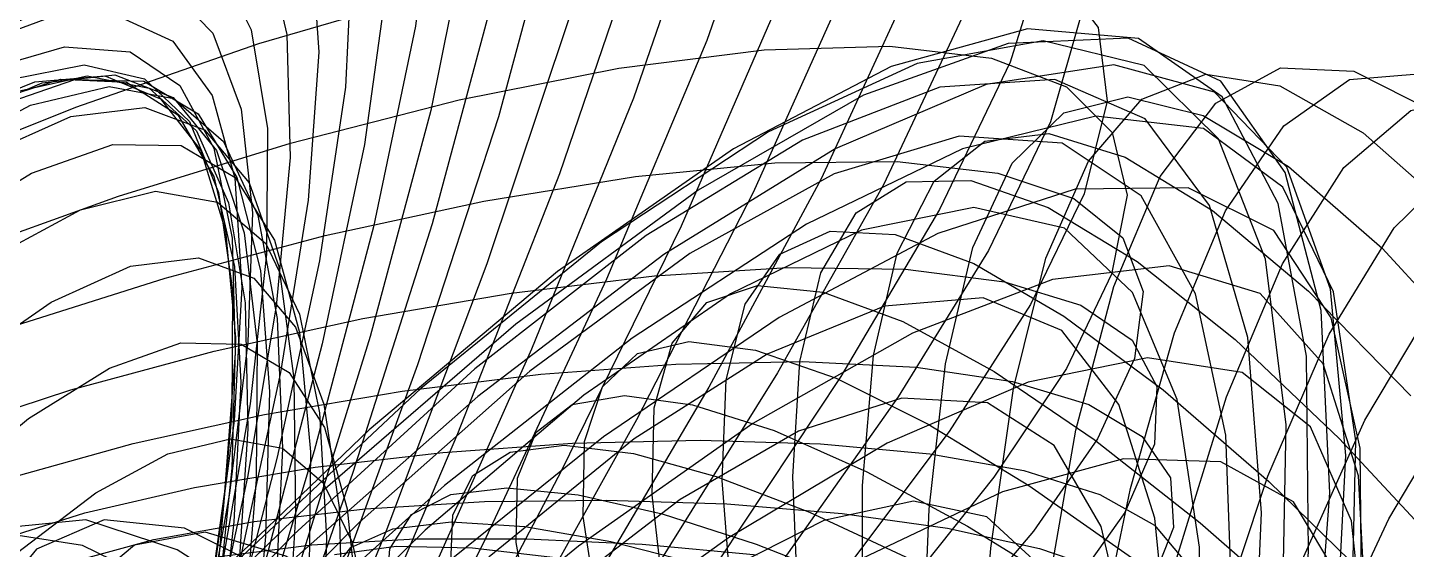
# Model space of a CAD drawing. Header units: metres. Extents: x 6 to 209, y 2 to 206.
# Drawn here: x 81.6 to 141.6, y 149.5 to 172.3 of the extents above; entities that cross this region are included whole.
import ezdxf

# ---------------------------------------------------------------- set-up
doc = ezdxf.new("R2010")
doc.units = ezdxf.units.M

msp = doc.modelspace()

# ---------------------------------------------------------------- linework, layer by layer
for points in [[(48.7632, 177.8421), (58.6249, 185.1089), (68.4924, 191.6599), (78.0298, 197.2441), (86.9223, 201.6324), (94.8874, 204.6264), (101.6842, 206.065), (107.1218, 205.8318), (111.0655, 203.8587), (113.4415, 200.1299), (114.238, 194.6828), (113.5059, 187.6078), (111.3556, 179.0458), (107.9527, 169.1845), (103.5112, 158.2525), (98.2849, 146.5128), (92.5579, 134.254), (86.6333, 121.7817), (80.8216, 109.4084), (75.429, 97.444)], [(49.877, 179.262), (59.5963, 186.5542), (69.2255, 193.0405), (78.4413, 198.4687), (86.9445, 202.6122), (94.471, 205.2783), (100.8001, 206.3159), (105.7626, 205.6207), (109.2457, 203.1402), (111.1968, 198.8757), (111.6242, 192.8837), (110.5969, 185.274), (108.2405, 176.2073), (104.7324, 165.8906), (100.2946, 154.5702), (95.1848, 142.5249), (89.6866, 130.0566), (84.0981, 117.4809), (78.721, 105.1173), (73.8483, 93.2786)], [(51.4634, 180.1982), (60.9198, 187.3876), (70.1968, 193.6878), (78.9875, 198.8504), (87.012, 202.6555), (94.0271, 204.9207), (99.8346, 205.5076), (104.2881, 204.3273), (107.2968, 201.3443), (108.829, 196.5782), (108.9121, 190.104), (107.6305, 182.0504), (105.1225, 172.5958), (101.5741, 161.9632), (97.2114, 150.4131), (92.2919, 138.2358), (87.0946, 125.7415), (81.9085, 113.2507), (77.0222, 101.0841)], [(48.2043, 176.0022), (58.0793, 183.1139), (68.0593, 189.6029), (77.8005, 195.2242), (86.9764, 199.7513), (95.2897, 202.9839), (102.482, 204.7555), (108.3429, 204.9404), (112.7171, 203.458), (115.5095, 200.2766), (116.6877, 195.4156), (116.283, 188.9455), (114.3883, 180.9862), (111.1543, 171.7042), (106.7832, 161.3073), (101.5212, 150.0388), (95.6482, 138.1694), (89.4677, 125.9896), (83.2952, 113.8), (77.4455, 101.9018)], [(44.3843, 172.9465), (53.4243, 180.6119), (62.5118, 187.5792), (71.3399, 193.5843), (79.6212, 198.3867), (87.0976, 201.7777), (93.549, 203.5883), (98.8008, 203.6958), (102.7294, 202.0283), (105.2662, 198.5683), (106.3989, 193.3538), (106.1718, 186.4778), (104.6828, 178.0854), (102.0796, 168.3704), (98.5532, 157.5683), (94.3303, 145.9498), (89.6645, 133.8118), (84.826, 121.4679), (80.0915, 109.2384), (75.7332, 97.4398)], [(48.2602, 173.8238), (58.0175, 180.6569), (67.9787, 186.9592), (77.7969, 192.4966), (87.1389, 197.0496), (95.6962, 200.4208), (103.1968, 202.4427), (109.4134, 202.9838), (114.1721, 201.9542), (117.3574, 199.3089), (118.9166, 195.0508), (118.8604, 189.231), (117.2624, 181.9484), (114.256, 173.3467), (110.0284, 163.6109), (104.8139, 152.9613), (98.8843, 141.6474), (92.539, 129.94), (86.0933, 118.1225), (79.8665, 106.4826), (74.1695, 95.3027)], [(46.9802, 173.0868), (55.6532, 180.4955), (64.2852, 187.1367), (72.5889, 192.7556), (80.2988, 197.1233), (87.1803, 200.0454), (93.0374, 201.369), (97.7192, 200.9889), (101.1249, 198.8515), (103.2065, 194.9576), (103.9699, 189.3625), (103.4737, 182.1756), (101.8267, 173.5566), (99.1829, 163.7109), (95.7349, 152.8833), (91.7067, 141.3501), (87.3443, 129.4103), (82.9066, 117.3761), (78.6546, 105.5627), (74.8417, 94.2778)], [(48.9636, 171.3978), (58.4769, 177.8421), (68.289, 183.8423), (78.0551, 189.1796), (87.4398, 193.6459), (96.1286, 197.0512), (103.8392, 199.231), (110.3312, 200.0526), (115.4145, 199.4198), (118.9552, 197.2775), (120.8808, 193.6143), (121.1816, 188.4636), (119.9109, 181.9035), (117.1825, 174.0551), (113.1661, 165.0788), (108.0807, 155.1706), (102.1859, 144.5553), (95.7724, 133.4805), (89.1509, 122.2085), (82.6401, 111.0085), (76.5547, 100.1478)], [(49.8107, 172.8174), (58.0427, 179.8755), (66.1554, 186.1074), (73.8832, 191.2708), (80.9837, 195.1517), (87.2466, 197.5722), (92.5001, 198.3974), (96.6166, 197.5407), (99.517, 194.9668), (101.1723, 190.6941), (101.6043, 184.7945), (100.8838, 177.3913), (99.1274, 168.6561), (96.4925, 158.8028), (93.1705, 148.0816), (89.3796, 136.7704), (85.3557, 125.1662), (81.3434, 113.5752), (77.5863, 102.3033)], [(50.317, 168.8171), (59.4708, 174.7815), (69.0111, 180.3802), (78.6, 185.4128), (87.9047, 189.6866), (96.6093, 193.0233), (104.4259, 195.2654), (111.1044, 196.2827), (116.4417, 195.9768), (120.2881, 194.2857), (122.5527, 191.1866), (123.2059, 186.6971), (122.2805, 180.8764), (119.8697, 173.823), (116.1234, 165.6734), (111.2425, 156.5974), (105.4709, 146.7938), (99.0867, 136.4843), (92.3912, 125.9068), (85.6979, 115.308), (79.3208, 104.9361), (73.5621, 95.0327)], [(45.0834, 164.9166), (52.7511, 172.1771), (60.4919, 178.8136), (68.0463, 184.5767), (75.1713, 189.2392), (81.6484, 192.604), (87.2912, 194.5114), (91.9515, 194.8454), (95.524, 193.538), (97.9495, 190.5719), (99.2162, 185.9821), (99.3595, 179.855), (98.4597, 172.3259), (96.6388, 163.5751), (94.0548, 153.8222), (90.8955, 143.319), (87.3708, 132.3415), (83.7047, 121.1809), (80.1259, 110.1344), (76.8594, 99.4949)], [(44.3765, 160.6321), (52.2918, 166.1702), (60.9871, 171.5871), (70.1465, 176.7053), (79.4433, 181.3459), (88.5522, 185.3346), (97.1602, 188.5079), (104.9781, 190.7193), (111.7504, 191.8446), (117.2644, 191.7871), (121.3573, 190.4811), (123.9222, 187.8956), (124.9109, 184.0355), (124.336, 178.9426), (122.2696, 172.695), (118.8406, 165.4054), (114.2298, 157.218), (108.6623, 148.3046), (102.4002, 138.8595), (95.7315, 129.094), (88.9602, 119.2296), (82.3946, 109.4918), (76.3359, 100.1028)], [(48.461, 164.3908), (55.6884, 171.2344), (62.9124, 177.4032), (69.8943, 182.6628), (76.4138, 186.8024), (82.2757, 189.6432), (87.3169, 191.0444), (91.4115, 190.9088), (94.4746, 189.1866), (96.4652, 185.8777), (97.3863, 181.0319), (97.2847, 174.7482), (96.2479, 167.1717), (94.4009, 158.4887), (91.9004, 148.9216), (88.9284, 138.7209), (85.6853, 128.158), (82.3815, 117.5154), (79.2293, 107.0784), (76.4344, 97.125)], [(45.1382, 156.8096), (51.7531, 163.6868), (58.5278, 170.0835), (65.2333, 175.7634), (71.6518, 180.508), (77.5848, 184.124), (82.8592, 186.4508), (87.3338, 187.3664), (90.9031, 186.792), (93.501, 184.695), (95.1022, 181.091), (95.7226, 176.0432), (95.4181, 169.6612), (94.2815, 162.0975), (92.4388, 153.5426), (90.0439, 144.2191), (87.272, 134.3745), (84.3127, 124.2728), (81.3627, 114.1866), (78.6178, 104.3875), (76.265, 95.1374)], [(47.4984, 158.6178), (54.8299, 163.5364), (62.9884, 168.3636), (71.6763, 172.9465), (80.5821, 177.1291), (89.3918, 180.7576), (97.7997, 183.6861), (105.5195, 185.7819), (112.2943, 186.9303), (117.9054, 187.0394), (122.1802, 186.0436), (124.9981, 183.9067), (126.2944, 180.6237), (126.0626, 176.2221), (124.3541, 170.7615), (121.2762, 164.3326), (116.988, 157.0548), (111.6943, 149.0734), (105.6377, 140.555), (99.0902, 131.6832), (92.3421, 122.6526), (85.6923, 113.6636), (79.4361, 104.9158), (73.8551, 96.6026)], [(48.6199, 156.4197), (54.8656, 162.8931), (61.1974, 168.837), (67.4044, 174.0294), (73.2886, 178.2676), (78.6719, 181.3759), (83.4019, 183.2116), (87.3572, 183.6707), (90.4507, 182.6915), (92.6328, 180.2577), (93.8921, 176.3988), (94.2553, 171.1901), (93.7855, 164.75), (92.5793, 157.2368), (90.7626, 148.8435), (88.4851, 139.7914), (85.9149, 130.3235), (83.2308, 120.6958), (80.6159, 111.1696), (78.25, 102.0024)], [(51.1392, 156.6865), (57.848, 160.983), (65.4148, 165.2044), (73.5628, 169.2222), (81.9987, 172.904), (90.4233, 176.1178), (98.5419, 178.7371), (106.0748, 180.6452), (112.7673, 181.7395), (118.3984, 181.9359), (122.789, 181.1717), (125.8077, 179.4089), (127.3754, 176.6358), (127.4682, 172.8684), (126.1178, 168.1505), (123.4102, 162.5531), (119.4825, 156.1728), (114.5174, 149.1295), (108.7368, 141.5629), (102.3934, 133.6287), (95.7613, 125.4943), (89.1259, 117.3335), (82.7735, 109.322), (76.9804, 101.6314)], [(46.166, 149.6005), (51.8373, 156.0315), (57.7327, 162.1107), (63.6507, 167.6164), (69.397, 172.3406), (74.7919, 176.0964), (79.6758, 178.7243), (83.915, 180.0989), (87.4056, 180.1327), (90.0773, 178.7804), (91.8945, 176.0402), (92.858, 171.9544), (93.0035, 166.6088), (92.3999, 160.1296), (91.1466, 152.6797), (89.3683, 144.4536), (87.211, 135.671), (84.8349, 126.5694), (82.4089, 117.3968), (80.1033, 108.4033), (78.0833, 99.8329)], [(49.3141, 149.6144), (54.7389, 155.7305), (60.3192, 161.4426), (65.8671, 166.5402), (71.2035, 170.8284), (76.1646, 174.1346), (80.6076, 176.3148), (84.415, 177.2593), (87.4987, 176.8961), (89.8025, 175.1947), (91.3038, 172.1667), (92.0133, 167.8663), (91.9747, 162.3887), (91.2618, 155.8673), (89.9759, 148.4691), (88.2409, 140.3901), (86.1986, 131.8479), (84.0026, 123.0756), (81.8124, 114.3134), (79.7871, 105.8013), (78.0786, 97.7707)], [(47.1506, 143.6783), (52.0907, 149.7611), (57.3071, 155.5995), (62.619, 160.9833), (67.8502, 165.7119), (72.8347, 169.6023), (77.4229, 172.4947), (81.4861, 174.2593), (84.9214, 174.8004), (87.6543, 174.0607), (89.6411, 172.0231), (90.8702, 168.7118), (91.3615, 164.1922), (91.1655, 158.5687), (90.3607, 151.9815), (89.05, 144.6022), (87.3567, 136.6283), (85.4192, 128.2767), (83.3855, 119.7767), (81.407, 111.3621), (79.6329, 103.2642)], [(126.3944, 174.6011), (128.192, 172.2611), (128.5823, 169.0557), (127.5785, 165.0159), (125.2464, 160.1958), (121.7011, 154.6716), (117.1032, 148.5399), (111.6525, 141.915), (105.581, 134.926), (99.1441, 127.7131), (92.6113, 120.4239), (86.2563, 113.2087), (80.347, 106.2166), (75.1353, 99.5907)], [(50.201, 151.2015), (55.1722, 154.8703), (61.2435, 158.5651), (68.1882, 162.1885), (75.7521, 165.6356), (83.6624, 168.7973), (91.6372, 171.5637), (99.3955, 173.8285)], [(49.6633, 144.1963), (54.5024, 150.1033), (59.5562, 155.7083), (64.6523, 160.8075), (69.624, 165.2087), (74.3165, 168.739), (78.5922, 171.2503), (82.3349, 172.6253), (85.4539, 172.7816), (87.8868, 171.6749), (89.6011, 169.3012), (90.595, 165.6967), (90.8967, 160.9378), (90.5633, 155.1382), (89.6774, 148.4453), (88.3443, 141.0361), (86.6871, 133.1107), (84.8417, 124.8864), (82.9517, 116.5902), (81.1619, 108.4514), (79.6133, 100.6941)], [(127.1163, 91.7818), (130.4455, 105.5275), (133.4485, 118.7661), (135.8914, 131.1371), (137.5628, 142.3086), (138.2821, 151.9881), (137.9074, 159.9318), (136.3415, 165.9527), (133.5362, 169.9262), (129.4948, 171.7935), (124.2734, 171.5632), (117.9791, 169.3103), (110.7671, 165.1727), (102.8359, 159.346), (94.4209, 152.076), (85.786, 143.6496), (77.215, 134.3844), (69.0016, 124.6173), (61.4388, 114.6926), (54.8092, 104.9493), (49.3739, 95.7097)], [(129.0956, 101.4556), (132.079, 114.9008), (134.5887, 127.5976), (136.4086, 139.2013), (137.3507, 149.4031), (137.2622, 157.9403), (136.0323, 164.6045), (133.5975, 169.2481), (129.944, 171.7892), (125.1099, 172.2131), (119.1841, 170.5728), (112.3045, 166.9859), (104.6532, 161.6303), (96.451, 154.7374), (87.9497, 146.5833), (79.4239, 137.4789), (71.1613, 127.7587), (63.4527, 117.7686), (56.5816, 107.8539), (50.8144, 98.347)], [(47.3557, 138.9786), (51.8082, 144.9105), (56.5882, 150.6876), (61.5276, 156.1037), (66.4605, 160.96), (71.2281, 165.0713), (75.685, 168.2732), (79.7036, 170.4281), (83.1783, 171.4301), (86.0296, 171.2089), (88.2055, 169.733), (89.6837, 167.0107), (90.4716, 163.0907), (90.6052, 158.0602), (90.1479, 152.0428), (89.1871, 145.1944), (87.8305, 137.6979), (86.2021, 129.7578), (84.4363, 121.5933), (82.6735, 113.4306), (81.0534, 105.4961), (79.7101, 98.0088)], [(127.7255, 97.2633), (130.6337, 110.7074), (133.1576, 123.5341), (135.0807, 135.3918), (136.2103, 145.9605), (136.386, 154.9626), (135.4861, 162.1719), (133.4328, 167.4205), (130.1966, 170.604), (125.7978, 171.685), (120.3067, 170.6932), (113.8422, 167.7237), (106.5679, 162.9339), (98.6873, 156.5363), (90.4367, 148.7917), (82.0777, 139.9989), (73.8878, 130.484), (66.1511, 120.5892), (59.1478, 110.6599), (53.145, 101.0331)], [(78.1785, 162.2728), (85.5319, 164.9166), (93.0153, 167.2236), (100.3637, 169.1079), (107.3196, 170.4879), (113.6418, 171.2905), (119.1144, 171.4532), (123.5537, 170.9268), (126.8157, 169.6778), (128.8001, 167.6897), (129.4547, 164.9648), (128.7765, 161.5242), (126.8122, 157.4081), (123.6561, 152.6751), (119.4468, 147.401), (114.362, 141.6772), (108.6121, 135.6078), (102.4324, 129.3076), (96.0746, 122.8982), (89.7978, 116.5052), (83.8585, 110.2544), (78.5018, 104.2681)], [(49.1636, 139.9419), (53.6516, 145.8479), (58.413, 151.5359), (63.2829, 156.8012), (68.1001, 161.4481), (72.7122, 165.2973), (76.9815, 168.1921), (80.7891, 170.0039), (84.039, 170.6378), (86.6611, 170.0351), (88.6135, 168.1768), (89.8833, 165.0838), (90.4865, 160.8172), (90.4671, 155.4761), (89.8948, 149.1947), (88.8619, 142.1382), (87.4797, 134.4972), (85.8735, 126.4818), (84.1775, 118.3143), (82.5297, 110.2223), (81.0661, 102.4307)], [(128.3559, 95.8448), (131.7329, 109.3063), (134.6993, 122.1436), (137.0257, 134.0108), (138.5084, 144.5937), (138.9777, 153.6202), (138.3051, 160.8693), (136.4084, 166.1778), (133.2562, 169.4449), (128.8694, 170.6358), (123.3213, 169.7811), (116.736, 166.9759), (109.2842, 162.3755), (101.1782, 156.1893), (92.6645, 148.6729), (84.0155, 140.119), (75.5199, 130.8464), (67.473, 121.1887), (60.1661, 111.4827), (53.8759, 102.0558)], [(47.7605, 134.2362), (52.1131, 140.6566), (56.819, 146.935), (61.7134, 152.8476), (66.6322, 158.1777), (71.4185, 162.7233), (75.9279, 166.3045), (80.0331, 168.7701), (83.6284, 170.0031), (86.6329, 169.9248), (88.993, 168.4987), (90.6843, 165.7313), (91.7111, 161.6728), (92.1063, 156.4155), (91.9295, 150.0912), (91.2641, 142.8669), (90.2139, 134.9394), (88.8984, 126.5287), (87.448, 117.871), (85.999, 109.2111), (84.6871, 100.7934)], [(47.8556, 136.3511), (52.1612, 142.4312), (56.8033, 148.3686), (61.619, 153.9516), (66.4467, 158.9753), (71.1316, 163.2487), (75.5312, 166.6019), (79.5205, 168.8918), (82.9955, 170.0081), (85.877, 169.8766), (88.1128, 168.4628), (89.6794, 165.7734), (90.5821, 161.8563), (90.8542, 156.7991), (90.5557, 150.7271), (89.7699, 143.7988), (88.6005, 136.2012), (87.1666, 128.1432), (85.5985, 119.8492), (84.0317, 111.5517), (82.6018, 103.4831)], [(49.13, 137.7278), (53.5803, 143.9016), (58.3189, 149.8614), (63.1822, 155.3928), (68.0094, 160.2906), (72.6487, 164.3664), (76.9621, 167.4552), (80.8303, 169.4214), (84.1567, 170.1641), (86.8703, 169.6207), (88.9278, 167.7695), (90.3149, 164.631), (91.0459, 160.2676), (91.1631, 154.7814), (90.7344, 148.3116), (89.8504, 141.03), (88.6204, 133.135), (87.168, 124.8455), (85.6258, 116.3937), (84.1303, 108.0172), (82.816, 99.9513)], [(50.5105, 139.1887), (55.0996, 145.4362), (59.9279, 151.3948), (64.8311, 156.8483), (69.65, 161.5922), (74.2359, 165.4414), (78.4557, 168.2372), (82.1967, 169.8524), (85.3696, 170.1966), (87.912, 169.2198), (89.7898, 166.9138), (90.9979, 163.3139), (91.5601, 158.4973), (91.5273, 152.581), (90.9754, 145.7184), (90.0019, 138.0942), (88.7216, 129.9181), (87.262, 121.4185), (85.7578, 112.8346), (84.3458, 104.4083), (83.159, 96.3766)], [(50.7283, 141.0973), (55.2826, 147.0102), (60.0596, 152.6389), (64.8963, 157.7788), (69.6353, 162.2369), (74.1295, 165.8385), (78.2475, 168.4339), (81.8784, 169.9035), (84.9346, 170.1626), (87.3553, 169.1646), (89.1078, 166.9028), (90.1882, 163.4114), (90.6212, 158.7645), (90.4588, 153.0736), (89.7773, 146.485), (88.6745, 139.174), (87.2656, 131.3402), (85.678, 123.2003), (84.0464, 114.9813), (82.5074, 106.913), (81.1938, 99.2202)], [(126.3735, 93.1343), (129.1545, 106.3677), (131.6408, 119.1212), (133.6187, 131.0421), (134.8949, 141.8052), (135.3043, 151.1229), (134.7167, 158.7552), (133.0431, 164.5171), (130.2393, 168.2843), (126.3088, 169.9974), (121.3034, 169.6627), (115.3223, 167.3521), (108.5092, 163.1996), (101.0481, 157.3961), (93.157, 150.1824), (85.081, 141.8406), (77.0837, 132.6831), (69.4382, 123.0424), (62.4174, 113.2584), (56.2845, 103.6668)], [(121.4692, 94.7201), (122.7473, 104.8243), (123.9609, 115.1405), (125.1827, 125.3454), (126.485, 135.1199), (127.9362, 144.1602), (129.5973, 152.1879), (131.5188, 158.9598), (133.7378, 164.2758), (136.2757, 167.9857), (139.1367, 169.9945), (142.3064, 170.2647), (145.7519, 168.8179), (149.4219, 165.7333), (153.2481, 161.1448), (157.1466, 155.2361), (161.0209, 148.2334), (164.7647, 140.3981), (168.2653, 132.0163), (171.4073, 123.3895), (174.077, 114.8233), (176.1662, 106.6168), (177.5761, 99.052)], [(121.9795, 99.1046), (122.6848, 109.1427), (123.3445, 119.2778), (124.0459, 129.198), (124.8749, 138.5994), (125.9109, 147.1961), (127.2241, 154.7302), (128.8711, 160.9805), (130.8926, 165.7696), (133.3108, 168.9699), (136.1274, 170.5078), (139.3236, 170.3658), (142.8589, 168.5827), (146.6728, 165.2519), (150.6857, 160.5175), (154.8017, 154.5693), (158.9109, 147.6358), (162.8937, 139.9756), (166.6242, 131.868), (169.975, 123.6035), (172.8213, 115.4733), (175.0455, 107.7584), (176.5418, 100.7207)], [(122.052, 103.5302), (122.1811, 113.3401), (122.2939, 123.1394), (122.4909, 132.6327), (122.869, 141.5353), (123.5172, 149.5834), (124.512, 156.5424), (125.9143, 162.2153), (127.766, 166.4486), (130.0878, 169.1375), (132.8779, 170.2294), (136.1109, 169.7248), (139.7382, 167.6774), (143.6892, 164.1911), (147.8731, 159.4168), (152.1819, 153.5461), (156.4934, 146.8044), (160.6758, 139.443), (164.5919, 131.7297), (168.1037, 123.9392), (171.0777, 116.3437), (173.3894, 109.203), (174.9282, 102.7554)], [(49.5483, 135.5672), (54.0319, 142.0305), (58.8165, 148.2759), (63.7369, 154.0788), (68.6312, 159.2244), (73.3463, 163.5155), (77.7431, 166.7796), (81.7013, 168.875), (85.1234, 169.6963), (87.9376, 169.1783), (90.0999, 167.2988), (91.5954, 164.0793), (92.438, 159.5853), (92.6696, 153.9238), (92.3576, 147.2403), (91.5923, 139.7143), (90.4826, 131.5528), (89.1517, 122.9843), (87.7318, 114.2506), (86.3586, 105.5991), (85.1662, 97.2746)], [(122.3859, 100.5275), (124.1395, 110.8588), (125.8777, 121.1905), (127.6582, 131.1936), (129.5362, 140.5508), (131.5621, 148.9672), (133.7778, 156.1807), (136.2149, 161.9708), (138.8923, 166.1661), (141.8142, 168.6499), (144.9697, 169.3643), (148.3316, 168.3117), (151.8571, 165.5547), (155.4883, 161.2131), (159.1536, 155.4603), (162.7699, 148.5158), (166.2447, 140.6384), (169.4796, 132.116), (172.373, 123.2557), (174.8238, 114.3728), (176.7351, 105.7798), (178.0176, 97.7748)], [(47.6127, 130.2767), (51.7683, 136.7674), (56.3323, 143.1919), (61.142, 149.323), (66.0342, 154.9384), (70.8509, 159.8282), (75.4444, 163.8026), (79.6829, 166.6988), (83.4543, 168.387), (86.6704, 168.7753), (89.2691, 167.8128), (91.2165, 165.4924), (92.5075, 161.8509), (93.1652, 156.9682), (93.2396, 150.9651), (92.8054, 143.9993), (91.9583, 136.2602), (90.8109, 127.963), (89.4885, 119.3413), (88.123, 110.6395), (86.8485, 102.1046)], [(122.0101, 98.5895), (121.6719, 107.8518), (121.2429, 117.2868), (120.8356, 126.6152), (120.5619, 135.5619), (120.5276, 143.8652), (120.8283, 151.286), (121.5447, 157.6151), (122.7394, 162.6807), (124.4536, 166.3533), (126.7047, 168.5506), (129.4853, 169.239), (132.7628, 168.4351), (136.4795, 166.204), (140.5548, 162.6571), (144.8868, 157.9475)], [(129.5499, 99.6542), (132.9159, 112.6446), (135.7922, 124.9092), (137.9576, 136.1211), (139.2191, 145.9881), (139.4204, 154.2622), (138.4483, 160.7472), (136.2372, 165.3049), (132.7728, 167.8593), (128.0931, 168.3981), (122.288, 166.9725), (115.4964, 163.6951), (107.9024, 158.7348), (99.7286, 152.3105), (91.2294, 144.6831), (82.6814, 136.1455), (74.3744, 127.0126), (66.601, 117.6094), (59.6464, 108.2599), (53.7778, 99.2755)], [(121.7431, 103.0743), (120.8489, 111.9399), (119.8986, 120.876), (119.0155, 129.6241), (118.3199, 137.9326), (117.9239, 145.5651), (117.9273, 152.3089), (118.4125, 157.981), (119.4415, 162.4349), (121.0526, 165.5647), (123.2584, 167.3085), (126.0448, 167.65), (129.371, 166.6186), (133.1701, 164.288), (137.3514, 160.7729), (141.8029, 156.225)], [(121.6407, 96.396), (123.8996, 106.5743), (126.1305, 116.868), (128.3754, 126.9438), (130.6754, 136.476), (133.0684, 145.158), (135.5865, 152.7129), (138.2537, 158.9027), (141.0844, 163.5368), (144.0815, 166.4783), (147.2351, 167.6488), (150.5228, 167.0307), (153.9087, 164.6676), (157.3444, 160.6628), (160.7698, 155.1752), (164.1149, 148.4135), (167.3016, 140.6288), (170.2458, 132.1055), (172.8608, 123.1509), (175.0593, 114.0848), (176.7573, 105.2275), (177.8766, 96.8889)], [(50.2353, 131.2954), (54.466, 137.725), (59.046, 144.0139), (63.8149, 149.9378), (68.6137, 155.28), (73.2903, 159.8386), (77.7046, 163.4345), (81.7335, 165.9172), (85.2748, 167.1708), (88.2505, 167.1181), (90.609, 165.7237), (92.3264, 162.9955), (93.4073, 158.9851), (93.8833, 153.7856), (93.8117, 147.5298), (93.2729, 140.3849), (92.3664, 132.5475), (91.2069, 124.2375), (89.9193, 115.6899), (88.6339, 107.1478), (87.4804, 98.854)], [(127.6799, 102.0703), (130.0799, 114.5512), (132.0644, 126.3429), (133.4428, 137.1203), (134.0485, 146.5915), (133.7462, 154.5074), (132.4379, 160.6698), (130.0669, 164.9376), (126.6215, 167.2313), (122.1355, 167.535), (116.6886, 165.8968), (110.4038, 162.4263), (103.4442, 157.2903), (96.0075, 150.7066), (88.3194, 142.9362), (80.6265, 134.2732), (73.187, 125.035), (66.2626, 115.5503), (60.1087, 106.1478), (54.9653, 97.1445)], [(80.7696, 159.2028), (87.559, 161.3489), (94.5333, 163.2027), (101.4448, 164.6977), (108.0496, 165.7705), (114.1168, 166.3634), (119.4361, 166.4266), (123.8259, 165.9202), (127.1391, 164.8161), (129.269, 163.0994), (130.1522, 160.7696), (129.7718, 157.8408), (128.1571, 154.3424), (125.383, 150.3186), (121.5673, 145.8273), (116.8659, 140.9394), (111.4677, 135.7369), (105.5876, 130.3108), (99.4587, 124.7585), (93.3235, 119.1819), (87.4258, 113.6839), (82.0011, 108.3662), (77.2686, 103.326)], [(130.6572, 103.0721), (133.9563, 115.4328), (136.6947, 126.9842), (138.6619, 137.4227), (139.6786, 146.4812), (139.6038, 153.9376), (138.3407, 159.6221), (135.8411, 163.422), (132.1075, 165.2847), (127.1943, 165.2194), (121.2062, 163.2954), (114.2952, 159.6391), (106.6554, 154.4295), (98.517, 147.8905), (90.1382, 140.2834), (81.7962, 131.8968), (73.7778, 123.0363), (66.3691, 114.0139), (59.8454, 105.1364), (54.4613, 96.6953)], [(122.2806, 99.191), (121.0196, 107.3309), (119.6142, 115.6899), (118.1951, 124.0313), (116.8934, 132.1198), (115.8353, 139.7293), (115.1368, 146.6502), (114.8991, 152.6965), (115.2042, 157.7116), (116.1111, 161.5731), (117.6536, 164.197), (119.838, 165.54), (122.6427, 165.6001), (126.0183, 164.4167), (129.8888, 162.0683), (134.1541, 158.6698), (138.6933, 154.3674), (143.3681, 149.3338)], [(123.2823, 102.4272), (125.9638, 112.5201), (128.6416, 122.5099), (131.3422, 132.0681), (134.0901, 140.8815), (136.9061, 148.6626), (139.8055, 155.1601), (142.7965, 160.1669), (145.8786, 163.5282), (149.042, 165.1458), (152.2666, 164.9821), (155.5223, 163.0608), (158.7687, 159.4662), (161.9565, 154.3398), (165.0278, 147.8756), (167.9181, 140.3125), (170.5583, 131.9262), (172.8763, 123.019), (174.7996, 113.9095), (176.258, 104.9208), (177.1857, 96.3692)], [(49.622, 125.8125), (53.4148, 132.0641), (57.6487, 138.3237), (62.1703, 144.3718), (66.8239, 149.9908), (71.4573, 154.9731), (75.9266, 159.1288), (80.1012, 162.2918), (83.8686, 164.3265), (87.1375, 165.1327), (89.8408, 164.649), (91.9379, 162.8555), (93.4149, 159.7751), (94.2853, 155.4723), (94.5883, 150.0521), (94.3871, 143.656), (93.7659, 136.4578), (92.8261, 128.6576), (91.6823, 120.4757), (90.457, 112.1446), (89.2762, 103.9016)], [(126.2418, 97.9956), (128.5128, 110.0191), (130.4584, 121.4975), (131.8938, 132.1118), (132.6542, 141.571), (132.6025, 149.6221), (131.6341, 156.0579), (129.6826, 160.7242), (126.7226, 163.5242), (122.7716, 164.4218), (117.8903, 163.4419), (112.1813, 160.6695), (105.786, 156.246), (98.8802, 150.3641), (91.6687, 143.2603), (84.378, 135.2066), (77.249, 126.5007), (70.5284, 117.4552), (64.46, 108.3863), (59.2762, 99.6033)], [(121.6295, 103.6091), (119.8746, 111.2567), (118.0157, 119.0286), (116.1905, 126.7106), (114.5357, 134.0922), (113.1808, 140.9737), (112.243, 147.1723), (111.8226, 152.5283), (111.9989, 156.9102), (112.8264, 160.2184), (114.3328, 162.3886), (116.5173, 163.393), (119.3501, 163.2414), (122.7731, 161.9797), (126.7017, 159.6883), (131.0274, 156.4786), (135.6212, 152.4888), (140.3383, 147.8787), (145.0228, 142.8238)], [(50.0772, 120.5424), (53.3454, 126.4372), (57.1293, 132.4772), (61.2866, 138.4534), (65.6694, 144.1545), (70.1296, 149.3735), (74.5238, 153.9162), (78.7188, 157.607), (82.5954, 160.2963), (86.0529, 161.8651), (89.0119, 162.2299), (91.417, 161.3457), (93.2381, 159.2079), (94.471, 155.8527), (95.1371, 151.356), (95.2818, 145.8314), (94.9723, 139.4262), (94.2947, 132.3167), (93.3502, 124.7025), (92.2506, 116.7995), (91.1139, 108.8332), (90.0593, 101.0309)], [(122.3451, 98.5446), (125.4198, 108.2851), (128.4838, 118.0366), (131.5487, 127.4731), (134.6255, 136.28), (137.7231, 144.1644), (140.8468, 150.8654), (143.9974, 156.1638), (147.1696, 159.8888), (150.3519, 161.9248), (153.5252, 162.2146), (156.6633, 160.7619), (159.7326, 157.6307), (162.6927, 152.9432), (165.4969, 146.875), (168.0938, 139.6493), (170.428, 131.5284), (172.4421, 122.8047), (174.0786, 113.7904), (175.2814, 104.8057), (175.9978, 96.1683)], [(128.0578, 93.8263), (131.6411, 105.9996), (134.8238, 117.6071), (137.3842, 128.342), (139.1253, 137.9265), (139.8832, 146.1205), (139.5334, 152.7292), (137.9964, 157.609), (135.2409, 160.672), (131.2862, 161.888), (126.2015, 161.285), (120.1043, 158.9471), (113.1571, 155.0118), (105.5613, 149.6635), (97.5514, 143.1273), (89.3859, 135.6602), (81.3392, 127.5421), (73.6915, 119.0656), (66.7189, 110.5253), (60.684, 102.208)], [(77.6652, 154.5848), (83.4524, 156.479), (89.693, 158.161), (96.1634, 159.582), (102.6333, 160.6935), (108.8735, 161.4494), (114.664, 161.8076), (119.8021, 161.7314), (124.1094, 161.1912), (127.4383, 160.1658), (129.6772, 158.6438), (130.7542, 156.6242), (130.64, 154.1169), (129.3489, 151.1434), (126.9383, 147.7362), (123.5062, 143.9388), (119.1883, 139.8045), (114.1527, 135.3957), (108.5942, 130.7821), (102.727, 126.0393), (96.7769, 121.2468), (90.9736, 116.486), (85.542, 111.8383), (80.6942, 107.3826)], [(122.5382, 100.8352), (120.5481, 107.6912), (118.3587, 114.7819), (116.1108, 121.9175), (113.9474, 128.9073), (112.0079, 135.5661), (110.4229, 141.7204), (109.3085, 147.2134), (108.7622, 151.9105), (108.8587, 155.7033), (109.6466, 158.5127), (111.1465, 160.2912), (113.3497, 161.0241), (116.2181, 160.7297), (119.6852, 159.4575), (123.6584, 157.2868), (128.0218, 154.323), (132.6399, 150.6937), (137.3626, 146.5438), (142.0305, 142.0305)], [(124.8635, 94.3016), (126.9708, 105.7069), (128.8372, 116.7066), (130.2863, 126.9928), (131.1586, 136.2807), (131.3174, 144.3182), (130.6549, 150.894), (129.0974, 155.8446), (126.6081, 159.0594), (123.1899, 160.4844), (118.8862, 160.1233), (113.7793, 158.0371), (107.9894, 154.3418), (101.67, 149.2033), (95.0035, 142.832), (88.195, 135.4749), (81.4653, 127.4062), (75.0436, 118.9181), (69.1591, 110.3102), (64.0332, 101.8787)], [(123.6095, 98.9865), (121.4977, 105.0221), (119.0911, 111.3717), (116.5295, 117.871), (113.9585, 124.3518), (111.5239, 130.6469), (109.366, 136.5959), (107.6143, 142.0502), (106.382, 146.8777), (105.762, 150.9666), (105.8232, 154.2294), (106.6072, 156.6046), (108.1267, 158.059), (110.365, 158.5879), (113.2755, 158.215), (116.7841, 156.9911), (120.7907, 154.9916), (125.1729, 152.3139), (129.7903, 149.0734), (134.4892, 145.399), (139.1079, 141.4288), (143.4826, 137.3049)], [(49.6898, 110.7714), (51.6898, 115.7081), (54.3735, 121.086), (57.6259, 126.7267), (61.319, 132.4379), (65.3168, 138.0204), (69.4796, 143.2749), (73.6692, 148.0095), (77.754, 152.0459), (81.6129, 155.2266), (85.1397, 157.4198), (88.2465, 158.5248), (90.8667, 158.4754), (92.9562, 157.2426), (94.4954, 154.8358), (95.4886, 151.3026), (95.9637, 146.7278), (95.9706, 141.2301), (95.5785, 134.9588), (94.8732, 128.0883), (93.953, 120.813), (92.9249, 113.3401), (91.8998, 105.8833), (90.9883, 98.6553)], [(128.9832, 96.9794), (132.4735, 108.3842), (135.499, 119.1542), (137.851, 129.0088), (139.3478, 137.6973), (139.842, 145.0073), (139.2263, 150.7713), (137.4386, 154.8712), (134.4641, 157.2423), (130.3373, 157.8744), (125.1407, 156.8118), (119.0029, 154.1505), (112.0939, 150.0347), (104.62, 144.6512), (96.8165, 138.222), (88.9397, 130.9963), (81.2576, 123.2417), (74.0411, 115.2343), (67.5539, 107.2489), (62.0432, 99.5495)], [(80.9041, 152.6717), (86.1594, 154.1422), (91.8855, 155.4022), (97.8775, 156.4197), (103.922, 157.1634), (109.8042, 157.6033), (115.3155, 157.7122), (120.2615, 157.4666), (124.4681, 156.8477), (127.7884, 155.8424), (130.1075, 154.4442), (131.347, 152.6536), (131.4672, 150.4788), (130.4693, 147.9358)], [(122.5999, 103.2022), (120.0849, 108.7982), (117.318, 114.6198), (114.4438, 120.5218), (111.6111, 126.3571), (108.9666, 131.9814), (106.6499, 137.2577), (104.7877, 142.0609), (103.489, 146.2808), (102.841, 149.8265), (102.9056, 152.6282), (103.7168, 154.6395), (105.2793, 155.8383), (107.5679, 156.2273), (110.5283, 155.8332), (114.0786, 154.7054), (118.1122, 152.9138), (122.5014, 150.5463), (127.1018, 147.7049), (131.7571, 144.5022), (136.3049, 141.0575), (140.5825, 137.4919), (144.4324, 133.9246)], [(125.4774, 101.7704), (127.2312, 112.1527), (128.6553, 121.967), (129.5974, 130.9394), (129.9243, 138.8233), (129.5278, 145.4077), (128.329, 150.5239), (126.2827, 154.0514), (123.3793, 155.9212), (119.6461, 156.1183), (115.1472, 154.6813), (109.9818, 151.7013), (104.2816, 147.3179), (98.2063, 141.7142), (91.9385, 135.1101), (85.6777, 127.7541), (79.6336, 119.9151), (74.0183, 111.8718), (69.0396, 103.9035)], [(81.0766, 149.3452), (84.5471, 151.991), (87.6828, 153.6875), (90.4094, 154.3526), (92.6727, 153.9373), (94.44, 152.4275), (95.7009, 149.8446), (96.467, 146.2454), (96.7713, 141.7197), (96.6658, 136.3879), (96.2198, 130.3968), (95.5162, 123.9147), (94.6483, 117.1261), (93.7158, 110.2251), (92.8205, 103.409)], [(79.9304, 149.8203), (84.0557, 151.1224), (88.834, 152.2236), (94.0949, 153.1068), (99.6507, 153.7548), (105.3036, 154.1516), (110.8525, 154.2823), (116.0999, 154.134), (120.8594, 153.6961), (124.9617, 152.9608), (128.2614, 151.9238), (130.6416, 150.5848), (132.0184, 148.9475)], [(99.991, 148.6159), (100.0919, 151.0306), (100.9578, 152.7495), (102.5849, 153.7591), (104.94, 154.0669), (107.9608, 153.7003), (111.5585, 152.7056), (115.6205, 151.1458), (120.0143, 149.0982)], [(129.7803, 99.6472), (133.1381, 110.2218), (135.9759, 120.1107), (138.0994, 129.0603), (139.3433, 136.8477), (139.5769, 143.2878), (138.7105, 148.239), (136.6984, 151.6074), (133.5418, 153.3493), (129.2888, 153.4721), (124.0336, 152.033), (117.9132, 149.137), (111.1034, 144.9318), (103.8125, 139.6029), (96.2743, 133.3663), (88.7399, 126.4603), (81.4692, 119.1375), (74.7214, 111.6554), (68.7457, 104.2672)], [(97.178, 147.447), (97.343, 149.5496), (98.2883, 151.0459), (100.0019, 151.9285), (102.4424, 152.2074), (105.5398, 151.9088), (109.1984, 151.0747), (113.2999, 149.7602), (117.7073, 148.0316)], [(124.0468, 98.329), (125.6631, 107.988), (127.0295, 117.2147), (128.0029, 125.75), (128.456, 133.3567), (128.2822, 139.8281), (127.4005, 144.9947), (125.7593, 148.7294), (123.3389, 150.952), (120.1528, 151.6312), (116.2483, 150.786), (111.7056, 148.484), (106.635, 144.8392), (101.174, 140.0077), (95.4828, 134.1817), (89.7391, 127.5828), (84.1316, 120.4541), (78.8541, 113.0512), (74.0983, 105.6332), (70.0473, 98.4538)], [(83.3528, 148.9495), (87.0712, 149.9635), (91.4352, 150.7481), (96.2903, 151.2983), (101.4641, 151.6102), (106.773, 151.6816), (112.0279, 151.5116), (117.0415, 151.1008), (121.6348, 150.4511), (125.6431, 149.5661), (128.9226, 148.4507)], [(133.5228, 97.7793), (127.3341, 105.9553), (121.0978, 114.2328), (114.9136, 122.2966), (108.8809, 129.8392), (103.0954, 136.5715), (97.6476, 142.2336), (92.6203, 146.6039), (88.0863, 149.5075), (84.107, 150.8224), (80.7311, 150.4839), (77.9934, 148.4873), (75.9144, 144.8882), (74.5002, 139.8007), (73.7426, 133.3934), (73.6203, 125.8835), (74.0996, 117.5295), (75.1361, 108.622), (76.6764, 99.4732)], [(129.3784, 102.2898), (123.6522, 110.6358), (117.9383, 118.8774), (112.3208, 126.7061), (106.8818, 133.8282), (101.7003, 139.9752), (96.8496, 144.9129), (92.3963, 148.4509), (88.3982, 150.4485), (84.9038, 150.8206), (81.9506, 149.5406), (79.5652, 146.6413), (77.7624, 142.2143), (76.5454, 136.4067), (75.9066, 129.4159), (75.8277, 121.483), (76.2807, 112.884), (77.2298, 103.9204)], [(131.5394, 101.5146), (124.8678, 109.581), (118.1834, 117.6403), (111.6017, 125.3793), (105.236, 132.4964), (99.1946, 138.7123), (93.578, 143.7805), (88.4759, 147.4959), (83.9655, 149.7025), (80.1093, 150.2992), (76.9538, 149.2435), (74.5284, 146.5532), (72.8453, 142.306), (71.8996, 136.6368), (71.6696, 129.7334), (72.1187, 121.8296), (73.1963, 113.1971), (74.8404, 104.1362)], [(130.9671, 98.7028), (125.7905, 106.9763), (120.5976, 115.2523), (115.4568, 123.2269), (110.4358, 130.6065), (105.6008, 137.1183), (101.0146, 142.5204), (96.7352, 146.6101), (92.8153, 149.2315), (89.3005, 150.2812), (86.2291, 149.7118), (83.631, 147.534), (81.5274, 143.8165), (79.9308, 138.6832), (78.845, 132.3094), (78.2651, 124.9153), (78.1785, 116.7588), (78.5652, 108.1261), (79.3989, 99.3213)], [(94.5986, 148.2746), (95.6478, 149.6147), (97.4721, 150.4275), (100.0219, 150.7237), (103.2194, 150.5273), (106.962, 149.8744), (111.1253, 148.8115)], [(89.9253, 149.2198), (93.9405, 149.7356), (98.4543, 149.9919), (103.3076, 149.997), (108.3288, 149.7611), (113.3393, 149.2964)], [(94.9276, 149.3099), (97.6173, 149.6656), (100.9474, 149.6012), (104.8076, 149.1463)]]:
    msp.add_lwpolyline(points)

doc.saveas('drawing.dxf')
